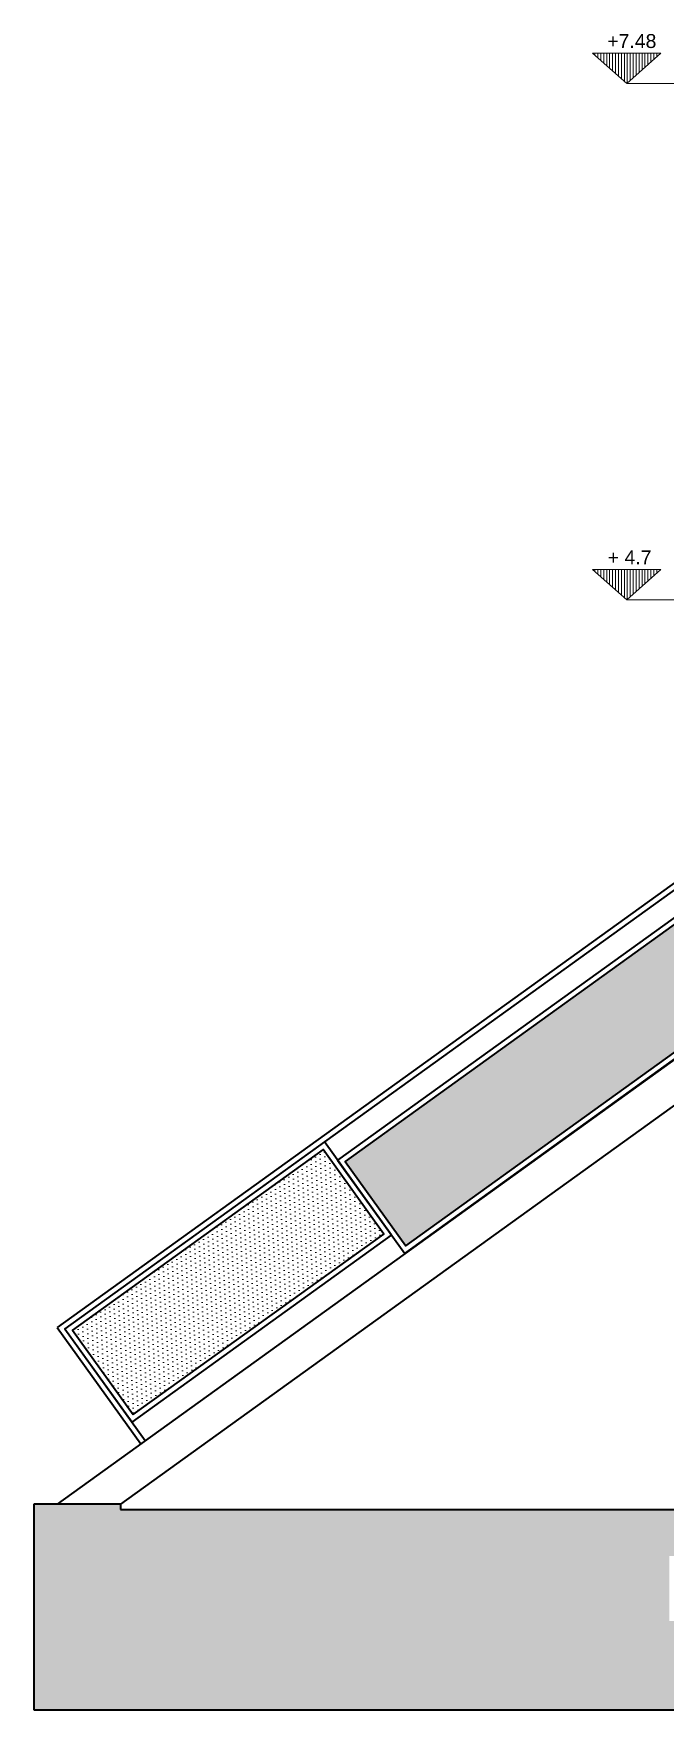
# Model space of a CAD drawing. Header units: inches. Extents: x 278 to 13058, y 15 to 10330.
# Drawn here: x 2150 to 2490, y 15 to 927 of the extents above; entities that cross this region are included whole.
import ezdxf

# ---------------------------------------------------------------- set-up
doc = ezdxf.new("R2010")
doc.units = ezdxf.units.IN
doc.header["$MEASUREMENT"] = 0
for name, color, linetype, lineweight in [('A-ANNO-SYMB', 3, 'Continuous', 18), ('A-ANNO-TEXT', 3, 'Continuous', 18), ('A-ELEV-MBE1', 7, 'Continuous', 35), ('A-SECT-PATT', 8, 'Continuous', 18)]:
    doc.layers.add(name, color=color, linetype=linetype, lineweight=lineweight)
doc.styles.add('E-ARIAL', font='arial.ttf')
pattern_1 = [(270, (22278.4798, -12266.5472), (1.5875, -3e-15), [])]
pattern_2 = [(2.91694, (387.9823, -172.1452), (1.1211598, 2.5603712), [0, -2.5])]
pattern_3 = [(272.916943, (-6927.879, 4841.521), (2.5603712, -1.1211598), [0, -2.5])]
pattern_4 = [(270, (22278.4798, -12544.65), (1.5875, -3e-15), [])]
pattern_5 = [(360, (868.211, -1210.482), (3.125, 6.25), [0, -6.25])]

msp = doc.modelspace()

# ---------------------------------------------------------------- hatches: boundary and pattern name
at = {"layer": 'A-SECT-PATT'}
h = msp.add_hatch(dxfattribs=at)
h.set_pattern_fill('ANSI31', color=256, scale=0.5, angle=225, style=0)
h.set_pattern_definition(pattern_1)
h.paths.add_polyline_path([(2487.754, 916.185), (2469.354, 899.955), (2450.954, 916.185)])
h = msp.add_hatch(dxfattribs=at)
h.set_pattern_fill('ANSI31', color=256, scale=0.5, angle=225, style=0)
h.set_pattern_definition(pattern_1)
h.paths.add_polyline_path([(2487.754, 916.185), (2469.354, 899.955), (2450.954, 916.185)])
h = msp.add_hatch(dxfattribs=at)
h.set_pattern_fill('ANSI31', color=256, scale=0.5, angle=225, style=0)
h.set_pattern_definition(pattern_4)
h.paths.add_polyline_path([(2487.754, 638.082), (2469.354, 621.852), (2450.954, 638.082)])
h = msp.add_hatch(dxfattribs=at)
h.set_pattern_fill('ANSI31', color=256, scale=0.5, angle=225, style=0)
h.set_pattern_definition(pattern_4)
h.paths.add_polyline_path([(2487.754, 638.082), (2469.354, 621.852), (2450.954, 638.082)])
h = msp.add_hatch(dxfattribs=at)
h.set_pattern_fill('DOTS', color=256, scale=40, angle=362.916943, style=0)
h.set_pattern_definition(pattern_2)
h.paths.add_polyline_path([(2511.604, 458.942), (2512.749, 457.351), (2512.749, 446.742), (2512.749, 426.742), (2512.749, 406.742), (2512.749, 390.771), (2350.333, 273.879), (2317.62, 319.331)])
h = msp.add_hatch(dxfattribs=at)
h.set_pattern_fill('DOTS', color=256, scale=40, angle=362.916943, style=0)
h.set_pattern_definition(pattern_2)
h.paths.add_polyline_path([(2511.604, 458.942), (2512.749, 457.351), (2512.749, 446.742), (2512.749, 426.742), (2512.749, 406.742), (2512.749, 390.771), (2350.333, 273.879), (2317.62, 319.331)])
h = msp.add_hatch(dxfattribs=at)
h.set_pattern_fill('DOTS', color=256, scale=40, angle=362.916943, style=0)
h.set_pattern_definition(pattern_3)
h.paths.add_polyline_path([(2305.678, 325.652), (2338.391, 280.2), (2203.373, 183.027), (2170.661, 228.479)])
h = msp.add_hatch(dxfattribs=at)
h.set_pattern_fill('DOTS', color=256, scale=40, angle=362.916943, style=0)
h.set_pattern_definition(pattern_3)
h.paths.add_polyline_path([(2305.678, 325.652), (2338.391, 280.2), (2203.373, 183.027), (2170.661, 228.479)])
h = msp.add_hatch(dxfattribs=at)
h.set_pattern_fill('DOTS', color=256, scale=100, angle=90, style=0)
h.set_pattern_definition(pattern_5)
h.paths.add_polyline_path([(2149.749, 134.742), (2196.515, 134.742), (2196.515, 131.809), (2512.286, 131.809), (2512.286, 121.809), (2512.286, 106.809), (2492.37, 106.809), (2492.37, 71.809), (2567.37, 71.809), (2567.37, 106.809), (2547.454, 106.809), (2547.454, 121.809), (2887.286, 121.809), (2887.286, 99.309), (2882.712, 99.309), (2861.777, 99.309), (2861.777, 64.309), (2936.777, 64.309), (2936.777, 99.309), (2916.861, 99.309), (2912.286, 99.309), (2912.286, 121.809), (3082.119, 121.809), (3082.119, 106.809), (3062.203, 106.809), (3062.203, 71.809), (3137.203, 71.809), (3137.203, 106.809), (3117.286, 106.809), (3117.286, 121.809), (3117.286, 131.809), (3431.286, 131.809), (3431.286, 23.899), (2149.749, 23.899)])
h.paths.add_polyline_path([(2530.239, 27.158), (2508.409, 27.158), (2508.409, 15.664), (2530.239, 15.664)], flags=9)
h.paths.add_polyline_path([(2906.856, 26.093), (2885.753, 26.093), (2885.753, 14.599), (2906.856, 14.599)], flags=9)
h.paths.add_polyline_path([(3118.511, 26.188), (3096.681, 26.188), (3096.681, 14.693), (3118.511, 14.693)], flags=9)
h = msp.add_hatch(dxfattribs=at)
h.set_pattern_fill('DOTS', color=256, scale=100, angle=90, style=0)
h.set_pattern_definition(pattern_5)
h.paths.add_polyline_path([(2149.749, 134.742), (2196.515, 134.742), (2196.515, 131.809), (2512.286, 131.809), (2512.286, 121.809), (2512.286, 106.809), (2492.37, 106.809), (2492.37, 71.809), (2567.37, 71.809), (2567.37, 106.809), (2547.454, 106.809), (2547.454, 121.809), (2887.286, 121.809), (2887.286, 99.309), (2882.712, 99.309), (2861.777, 99.309), (2861.777, 64.309), (2936.777, 64.309), (2936.777, 99.309), (2916.861, 99.309), (2912.286, 99.309), (2912.286, 121.809), (3082.119, 121.809), (3082.119, 106.809), (3062.203, 106.809), (3062.203, 71.809), (3137.203, 71.809), (3137.203, 106.809), (3117.286, 106.809), (3117.286, 121.809), (3117.286, 131.809), (3431.286, 131.809), (3431.286, 23.899), (2149.749, 23.899)])
h.paths.add_polyline_path([(2530.239, 27.158), (2508.409, 27.158), (2508.409, 15.664), (2530.239, 15.664)], flags=9)
h.paths.add_polyline_path([(2906.856, 26.093), (2885.753, 26.093), (2885.753, 14.599), (2906.856, 14.599)], flags=9)
h.paths.add_polyline_path([(3118.511, 26.188), (3096.681, 26.188), (3096.681, 14.693), (3118.511, 14.693)], flags=9)

# ---------------------------------------------------------------- linework, layer by layer
at = {"layer": 'A-ANNO-SYMB'}
for points in [[(2469.372, 899.971), (2487.771, 916.2), (2450.972, 916.2)], [(2469.372, 899.971), (2487.771, 916.2), (2450.972, 916.2)], [(2469.372, 621.868), (2487.771, 638.098), (2450.972, 638.098)], [(2469.372, 621.868), (2487.771, 638.098), (2450.972, 638.098)]]:
    msp.add_lwpolyline(points, close=True, dxfattribs=at)
for points in [[(2512.755, 899.978), (2512.755, 899.978), (2485.426, 899.981), (2469.605, 899.96)], [(2512.755, 899.978), (2512.755, 899.978), (2485.426, 899.981), (2469.605, 899.96)], [(2512.749, 621.876), (2512.749, 621.876), (2485.426, 621.878), (2469.372, 621.868)], [(2512.749, 621.876), (2512.749, 621.876), (2485.426, 621.878), (2469.372, 621.868)]]:
    msp.add_lwpolyline(points, dxfattribs=at)
at = {"layer": 'A-ELEV-MBE1'}
for p, q in [((2512.286, 481.742), (2162.286, 229.844)), ((2512.286, 481.742), (2162.286, 229.844)), ((2512.286, 478.046), (2166.474, 229.162)), ((2512.286, 478.046), (2166.474, 229.162)), ((2512.286, 386.742), (2162.286, 134.742)), ((2512.286, 386.742), (2162.286, 134.742)), ((2512.286, 362.097), (2196.515, 134.742)), ((2512.286, 362.097), (2196.515, 134.742)), ((2162.286, 229.844), (2207.373, 167.198)), ((2162.286, 229.844), (2207.373, 167.198)), ((2166.474, 229.162), (2209.808, 168.951)), ((2166.474, 229.162), (2209.808, 168.951)), ((2149.749, 134.742), (2149.749, 23.899)), ((2196.515, 134.742), (2149.749, 134.742)), ((2149.749, 134.742), (2149.749, 23.899)), ((2196.515, 134.742), (2149.749, 134.742)), ((2196.515, 134.742), (2196.515, 131.809)), ((2196.515, 134.742), (2196.515, 131.809)), ((2196.515, 131.809), (2512.286, 131.809)), ((2196.515, 131.809), (2512.286, 131.809)), ((2149.749, 23.899), (3431.286, 23.899)), ((2149.749, 23.899), (3431.286, 23.899))]:
    msp.add_line(p, q, dxfattribs=at)
for points in [[(2512.749, 462.487), (2512.286, 463.13), (2313.433, 320.013), (2349.65, 269.691), (2512.749, 387.075)], [(2512.749, 462.487), (2512.286, 463.13), (2313.433, 320.013), (2349.65, 269.691), (2512.749, 387.075)], [(2512.749, 457.351), (2511.604, 458.942), (2317.62, 319.331), (2350.333, 273.879), (2512.749, 390.771)], [(2512.749, 457.351), (2511.604, 458.942), (2317.62, 319.331), (2350.333, 273.879), (2512.749, 390.771)]]:
    msp.add_lwpolyline(points, dxfattribs=at)
for points in [[(2202.691, 178.839), (2342.578, 279.517), (2306.361, 329.839), (2166.474, 229.162)], [(2202.691, 178.839), (2342.578, 279.517), (2306.361, 329.839), (2166.474, 229.162)], [(2203.373, 183.027), (2338.391, 280.2), (2305.678, 325.652), (2170.661, 228.479)], [(2203.373, 183.027), (2338.391, 280.2), (2305.678, 325.652), (2170.661, 228.479)]]:
    msp.add_lwpolyline(points, close=True, dxfattribs=at)

# ---------------------------------------------------------------- texts
at = {"layer": 'A-ANNO-TEXT', "style": 'E-ARIAL'}
for s, p in [('+7.48', (2458.837, 919.049)), ('+7.48', (2458.837, 919.049)), ('+ 4.7', (2459.104, 640.946)), ('+ 4.7', (2459.104, 640.946))]:
    msp.add_text(s, height=7.5, dxfattribs=at).set_placement(p)

doc.saveas('drawing.dxf')
